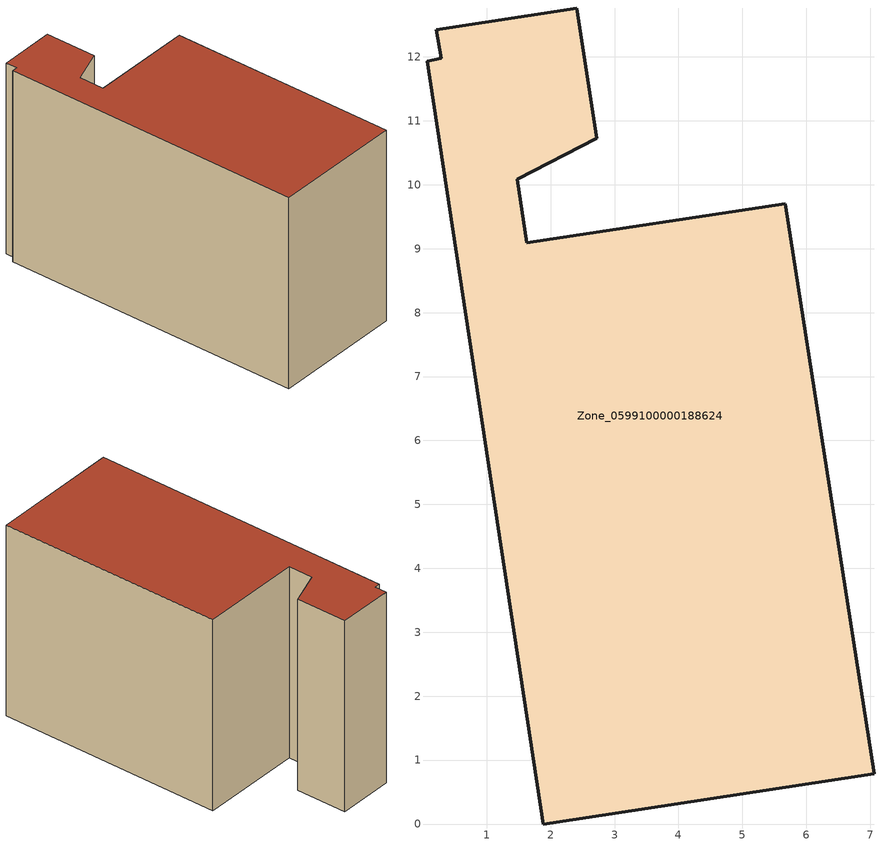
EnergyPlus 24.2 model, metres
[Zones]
Zone_0599100000188624
 floor ground (C_G): 0.07,11.93 0.29,11.98 0.21,12.43 2.41,12.77 2.72,10.73 1.48,10.09 1.63,9.1 5.67,9.71 7.06,0.79 1.88,0 z0
 wall outside (C_F): 1.88,0 7.06,0.79 5.67,9.71 1.63,9.1 1.48,10.09 2.72,10.73 2.41,12.77 0.21,12.43 0.29,11.98 0.07,11.93 1.88,0 z0:7.87
 roof outside (C_R): 0.29,11.98 0.07,11.93 1.88,0 7.06,0.79 5.67,9.71 1.63,9.1 1.48,10.09 2.72,10.73 2.41,12.77 0.21,12.43 z7.87
[BUILDING]
Pand.0599100000188624: North Axis=0; Terrain=City; Loads Convergence Tolerance Value=0.04; Temperature Convergence Tolerance Value=0.4; Solar Distribution=FullExterior; Maximum Number of Warmup Days=25; Minimum Number of Warmup Days=1
[Site:Location]
Rotterdam.The.Hague.AP_ZH_NLD Design_Conditions: Latitude=51.96; Longitude=4.45; Time Zone=1; Elevation=-4.5
[SITE:GROUNDTEMPERATURE:BUILDINGSURFACE]
18, 18, 18, 18, 18, 18, 18, 18, 18, 18, 18, 18
[MATERIAL] Thermal Absorptance=0.9; Solar Absorptance=0.7; Visible Absorptance=0.7
Name | Roughness | Thickness | Conductivity | Density | Specific Heat
G.TI.1975-1991 | MediumSmooth | 0.15 | 0.288461 | 540 | 1210
F.TI.1975-1991 | Rough | 0.3 | 0.230769 | 1920 | 840
R.TI.1975-1991 | MediumRough | 0.2 | 0.153846 | 1500 | 1000
[CONSTRUCTION]
C_G: G.TI.1975-1991
C_F: F.TI.1975-1991
C_R: R.TI.1975-1991
[ZONE]
Zone_0599100000188624: Type=1; Multiplier=1; Ceiling Height=Autocalculate; Volume=Autocalculate; Floor Area=autocalculate; Part of Total Floor Area=Yes
[ZONEINFILTRATION:DESIGNFLOWRATE]
Infil_Zone_0599100000188624: Zone or ZoneList or Space or SpaceList=Zone_0599100000188624; Schedule=AlwaysOn; Design Flow Rate Calculation Method=Flow/Area; Flow Rate per Floor Area=0.003; Constant Term Coefficient=1; Temperature Term Coefficient=0; Velocity Term Coefficient=0; Velocity Squared Term Coefficient=0
[HVACTEMPLATE:ZONE:IDEALLOADSAIRSYSTEM]
Zone_0599100000188624: Maximum Heating Supply Air Temperature=50; Minimum Cooling Supply Air Temperature=13; Maximum Heating Supply Air Humidity Ratio=0.0156; Minimum Cooling Supply Air Humidity Ratio=0.0077; Heating Limit=NoLimit; Cooling Limit=NoLimit; Dehumidification Control Type=ConstantSensibleHeatRatio; Cooling Sensible Heat Ratio=0.7; Dehumidification Setpoint=60; Humidification Control Type=None; Humidification Setpoint=30; Outdoor Air Method=None; Outdoor Air Flow Rate per Person=0.00944; Outdoor Air Flow Rate per Zone Floor Area=0; Outdoor Air Flow Rate per Zone=0; Demand Controlled Ventilation Type=None; Outdoor Air Economizer Type=NoEconomizer; Heat Recovery Type=None; Sensible Heat Recovery Effectiveness=0.7; Latent Heat Recovery Effectiveness=0.65
[ZONECONTROL:THERMOSTAT]
ThermostatControl_Zone_0599100000188624: Zone or ZoneList=Zone_0599100000188624; Control Type Schedule=DualSetpointControlType; Control 1=Thermostat_Zone_0599100000188624; Temperature Difference Between Cutout And Setpoint=0
[THERMOSTATSETPOINT:DUALSETPOINT]
Thermostat_Zone_0599100000188624: Heating Setpoint Temperature Schedule=HeatingSetpoint_Zone_0599100000188624; Cooling Setpoint Temperature Schedule=CoolingSetpoint_Zone_0599100000188624
[SCHEDULE:COMPACT]
HeatingSetpoint_Zone_0599100000188624: Through: 12/31, For: AllDays, Until: 24:00, 21
CoolingSetpoint_Zone_0599100000188624: Through: 12/31, For: AllDays, Until: 24:00, 24
DualSetpointControlType: Through: 12/31, For: AllDays, Until: 24:00, 4
AlwaysOn: Through: 12/31, For: AllDays, Until: 24:00, 1
